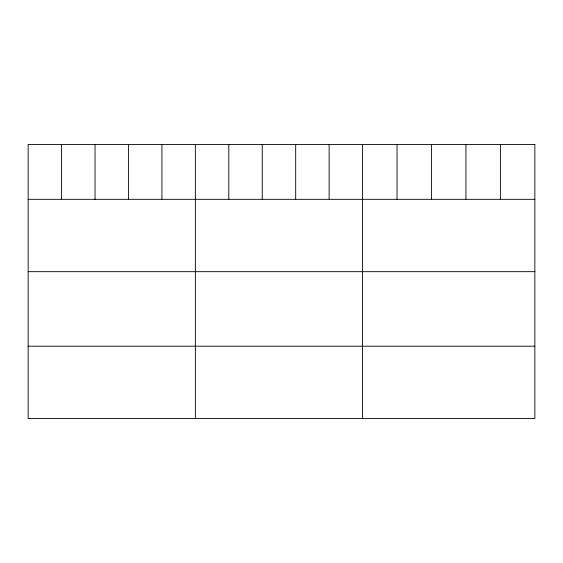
<?xml version="1.0" encoding="UTF-8"?>
<svg xmlns="http://www.w3.org/2000/svg" width="563" height="563" viewBox="0 0 563 563"><rect width="100%" height="100%" fill="white"/><g stroke="black" fill="none" stroke-linecap="round" stroke-linejoin="round"><path stroke-width="0.84" d="M28.15 199.323L534.85 199.323M28.15 271.669L534.85 271.669M28.15 346.203L534.85 346.203M500.394 144.445L500.394 199.323M465.939 144.445L465.939 199.323M431.483 144.445L431.483 199.323M397.028 144.445L397.028 199.323M362.572 144.445L362.572 418.555M329.13 144.445L329.13 199.323M295.688 144.445L295.688 199.323M262.245 144.445L262.245 199.323M228.803 144.445L228.803 199.323M195.361 144.445L195.361 418.555M161.919 144.445L161.919 199.323M128.477 144.445L128.477 199.323M95.034 144.445L95.034 199.323M61.592 144.445L61.592 199.323M534.85 144.445L28.15 144.445L28.15 418.555L534.85 418.555L534.85 144.445"/></g></svg>
